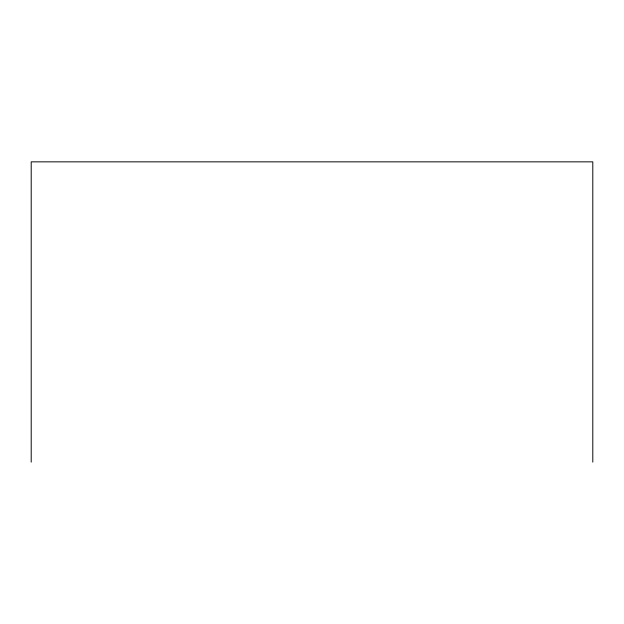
<?xml version="1.0" encoding="UTF-8"?>
<svg xmlns="http://www.w3.org/2000/svg" width="624" height="624" viewBox="0 0 624 624"><rect width="100%" height="100%" fill="white"/><g stroke="black" fill="none" stroke-linecap="round" stroke-linejoin="round"><path stroke-width="0.94" d="M592.8 462.15L592.8 161.85L31.2 161.85L31.2 462.15"/></g></svg>
